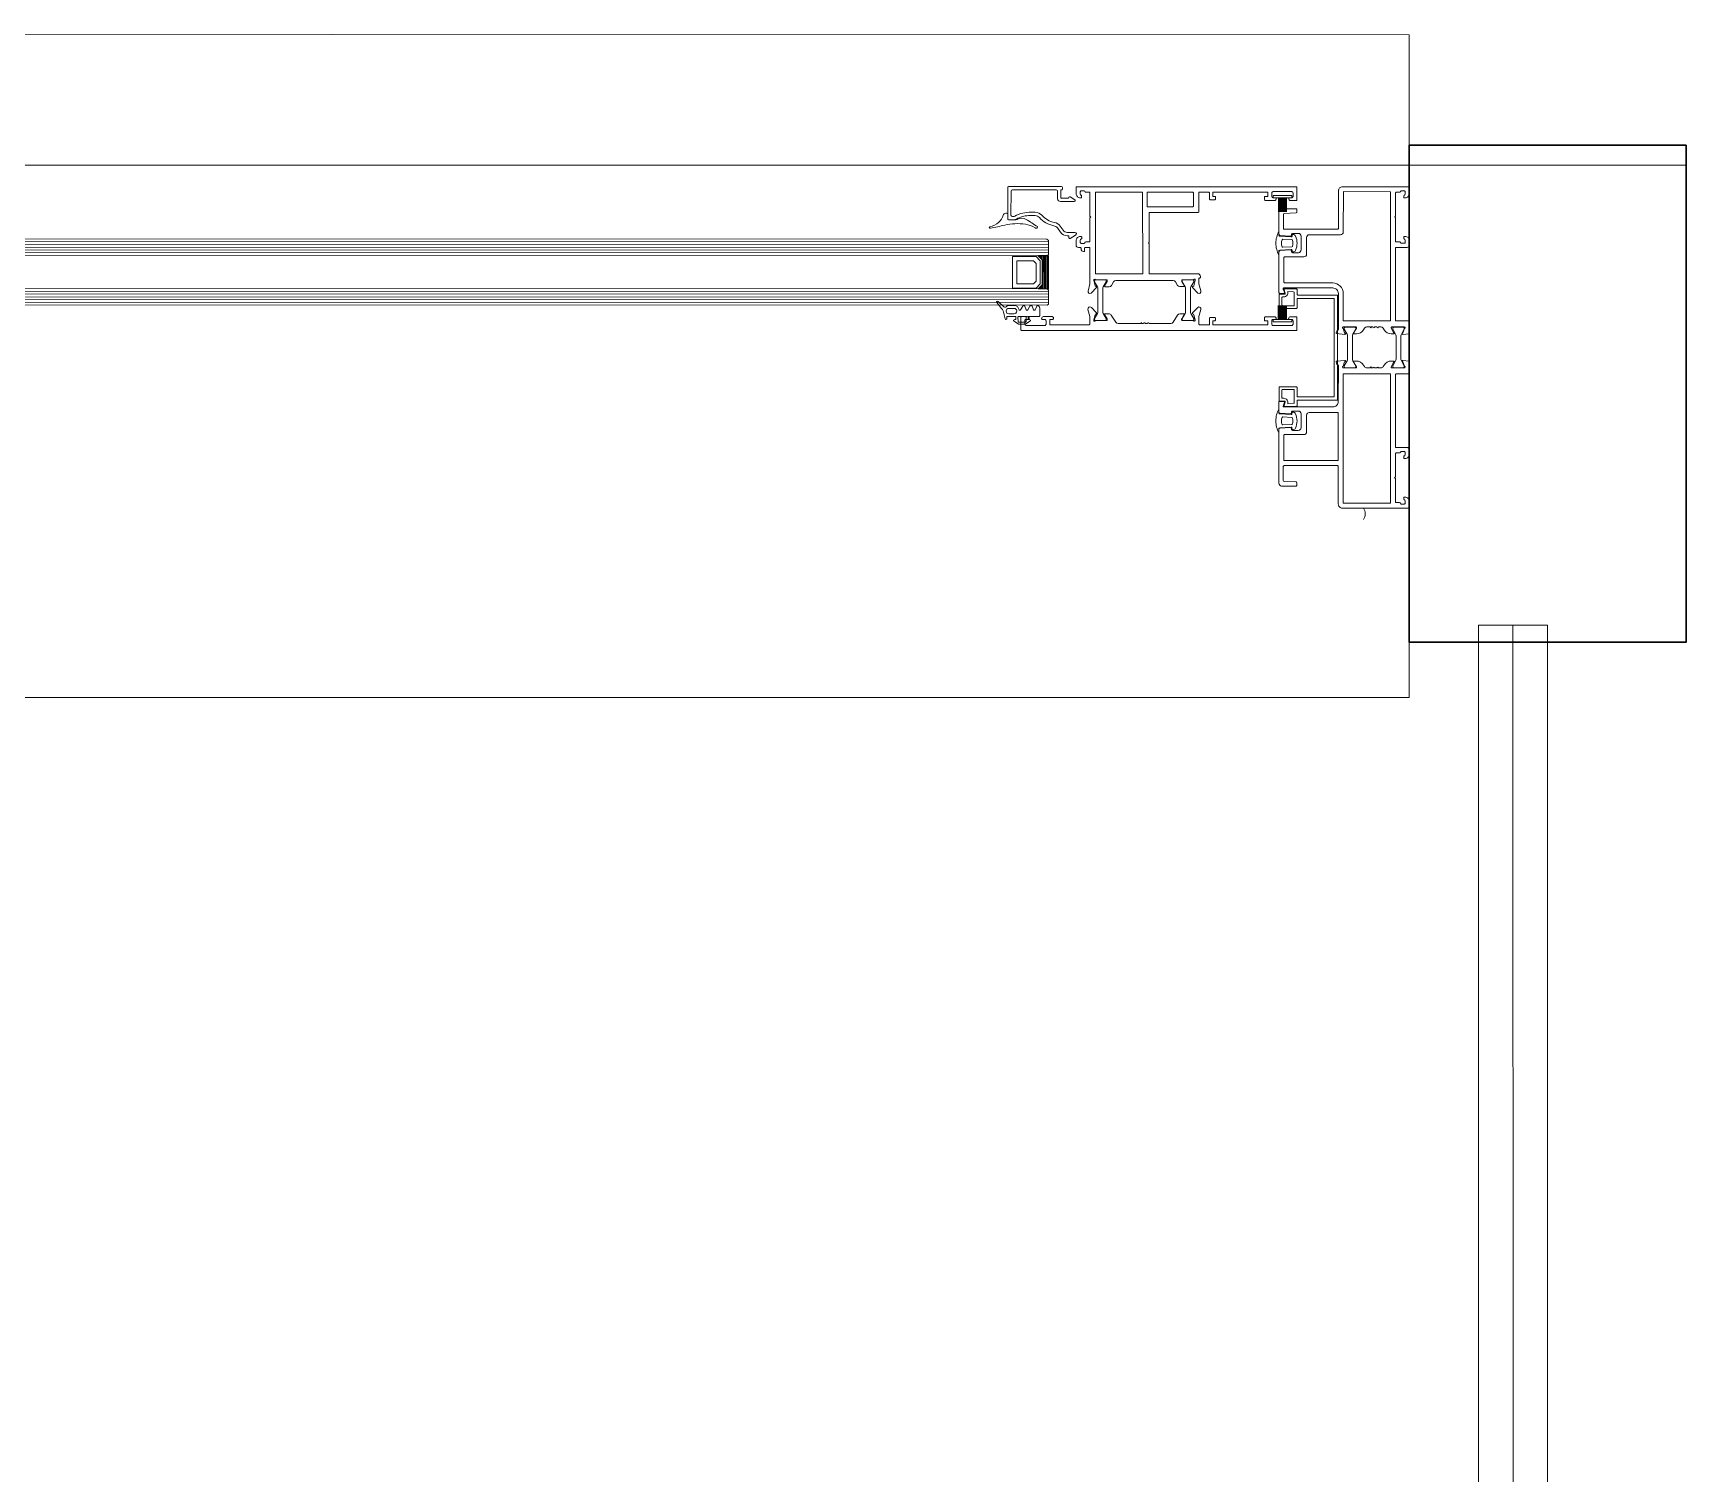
# Model space of a CAD drawing. Header units: centimetres. Extents: x 118932 to 154602, y -32682 to -23521.
# Drawn here: x 139046.9 to 139106.8, y -29503.3 to -29451.1 of the extents above; entities that cross this region are included whole.
import ezdxf

# ---------------------------------------------------------------- set-up
doc = ezdxf.new("R2010")
doc.units = ezdxf.units.CM
doc.header["$LTSCALE"] = 50
doc.header["$MEASUREMENT"] = 0
for name, color, linetype, lineweight, true_color in [('GEN_02_TF_Pencere', 7, 'Continuous', 9, 0x6093ac), ('GEN_05_ML_Alçıpan_giydirme', 7, 'Continuous', 18, 0x7ebab5), ('GEN_05_ML_Mermer', 7, 'Continuous', 9, 0x9d8692), ('ÖRÜLECEK DUVARLAR', 7, 'Continuous', 30, 0xfaca30)]:
    doc.layers.add(name, color=color, linetype=linetype, lineweight=lineweight, true_color=true_color)

# ---------------------------------------------------------------- blocks, each defined once
blk = doc.blocks.new('LEVEL 0_B BLOK_GÖRÜNÜŞ')
at = {"layer": 'GEN_02_TF_Pencere', "elevation": 0}
blk.add_lwpolyline([(-228.048, 1348.991), (0, 1348.991)], dxfattribs=at)
blk = doc.blocks.new('P9_')
at = {"layer": 'GEN_02_TF_Pencere', "linetype": 'Continuous'}
for p, q in [((162821.581, -20406.001, 0), (162821.581, -20406.511, 0)), ((162821.601, -20406.001, 0), (162821.601, -20406.511, 0)), ((162821.621, -20406.001, 0), (162821.621, -20406.511, 0)), ((162821.641, -20406.001, 0), (162821.641, -20406.511, 0)), ((162821.661, -20406.001, 0), (162821.661, -20406.511, 0)), ((162821.681, -20406.001, 0), (162821.681, -20406.511, 0)), ((162821.701, -20406.001, 0), (162821.701, -20406.511, 0)), ((162821.721, -20406.001, 0), (162821.721, -20406.511, 0)), ((162821.741, -20406.001, 0), (162821.741, -20406.511, 0)), ((162821.761, -20406.001, 0), (162821.761, -20406.511, 0)), ((162821.781, -20406.001, 0), (162821.781, -20406.511, 0)), ((162821.801, -20406.001, 0), (162821.801, -20406.511, 0)), ((162821.821, -20406.001, 0), (162821.821, -20406.511, 0)), ((162821.841, -20406.001, 0), (162821.841, -20406.511, 0)), ((162821.861, -20406.001, 0), (162821.861, -20406.511, 0)), ((162821.881, -20406.001, 0), (162821.881, -20406.511, 0)), ((162821.58, -20410.408, 0), (162821.58, -20409.898, 0)), ((162821.6, -20410.408, 0), (162821.6, -20409.898, 0)), ((162821.62, -20410.408, 0), (162821.62, -20409.898, 0)), ((162821.64, -20410.408, 0), (162821.64, -20409.898, 0)), ((162821.66, -20410.408, 0), (162821.66, -20409.898, 0)), ((162821.68, -20410.408, 0), (162821.68, -20409.898, 0)), ((162821.7, -20410.408, 0), (162821.7, -20409.898, 0)), ((162821.72, -20410.408, 0), (162821.72, -20409.898, 0)), ((162821.74, -20410.408, 0), (162821.74, -20409.898, 0)), ((162821.76, -20410.408, 0), (162821.76, -20409.898, 0)), ((162821.78, -20410.408, 0), (162821.78, -20409.898, 0)), ((162821.8, -20410.408, 0), (162821.8, -20409.898, 0)), ((162821.82, -20410.408, 0), (162821.82, -20409.898, 0)), ((162821.84, -20410.408, 0), (162821.84, -20409.898, 0)), ((162821.86, -20410.408, 0), (162821.86, -20409.898, 0)), ((162821.88, -20410.408, 0), (162821.88, -20409.898, 0))]:
    blk.add_line(p, q, dxfattribs=at)
at = {"layer": 'GEN_02_TF_Pencere'}
for p, q in [((162811.707, -20406.56, 0), (162811.745, -20406.56, 0)), ((162811.745, -20406.56, 0), (162811.745, -20406.56, 0)), ((162811.775, -20406.585, 0), (162811.775, -20406.769, 0)), ((162811.805, -20406.795, 0), (162812.066, -20406.795, 0)), ((162812.116, -20406.784, 0), (162812.135, -20406.775, 0)), ((162812.803, -20407.101, 0), (162812.791, -20407.099, 0)), ((162813.199, -20407.495, 0), (162735.325, -20407.47, 0)), ((162813.255, -20407.595, 0), (162735.325, -20407.57, 0)), ((162813.255, -20407.695, 0), (162735.325, -20407.67, 0)), ((162813.199, -20407.495, 0), (162813.255, -20407.551, 0)), ((162813.255, -20407.551, 0), (162813.255, -20408.051, 0)), ((162813.255, -20407.795, 0), (162735.325, -20407.77, 0)), ((162813.255, -20407.895, 0), (162735.325, -20407.87, 0)), ((162813.255, -20407.995, 0), (162735.325, -20407.97, 0)), ((162813.211, -20408.095, 0), (162735.325, -20408.07, 0)), ((162811.955, -20409.271, 0), (162811.955, -20408.131, 0)), ((162811.955, -20408.131, 0), (162812.805, -20408.131, 0)), ((162812.105, -20409.121, 0), (162812.105, -20408.281, 0)), ((162812.105, -20408.281, 0), (162812.705, -20408.281, 0)), ((162812.705, -20408.281, 0), (162812.805, -20408.381, 0)), ((162812.805, -20408.131, 0), (162812.955, -20408.281, 0)), ((162813.255, -20408.101, 0), (162812.88, -20408.101, 0)), ((162812.88, -20408.101, 0), (162813.03, -20408.251, 0)), ((162812.895, -20408.101, 0), (162812.895, -20408.116, 0)), ((162812.935, -20408.101, 0), (162812.935, -20408.156, 0)), ((162812.955, -20408.281, 0), (162812.955, -20409.121, 0)), ((162812.975, -20408.101, 0), (162812.975, -20408.196, 0)), ((162813.015, -20408.101, 0), (162813.015, -20408.236, 0)), ((162813.03, -20408.251, 0), (162813.03, -20409.151, 0)), ((162813.055, -20408.101, 0), (162813.054, -20409.301, 0)), ((162813.095, -20408.101, 0), (162813.094, -20409.301, 0)), ((162813.135, -20408.101, 0), (162813.134, -20409.301, 0)), ((162813.175, -20408.101, 0), (162813.174, -20409.301, 0)), ((162813.255, -20408.051, 0), (162813.205, -20408.101, 0)), ((162813.215, -20408.101, 0), (162813.214, -20409.301, 0)), ((162813.254, -20409.301, 0), (162813.255, -20408.101, 0)), ((162813.255, -20408.101, 0), (162813.254, -20409.301, 0)), ((162813.255, -20408.101, 0), (162813.255, -20408.101, 0)), ((162812.805, -20408.381, 0), (162812.805, -20409.021, 0)), ((162813.254, -20409.295, 0), (162735.324, -20409.27, 0)), ((162813.254, -20409.395, 0), (162735.324, -20409.37, 0)), ((162813.254, -20409.495, 0), (162735.324, -20409.47, 0)), ((162812.805, -20409.271, 0), (162811.955, -20409.271, 0)), ((162812.705, -20409.121, 0), (162812.105, -20409.121, 0)), ((162812.805, -20409.021, 0), (162812.705, -20409.121, 0)), ((162812.955, -20409.121, 0), (162812.805, -20409.271, 0)), ((162813.03, -20409.151, 0), (162812.879, -20409.301, 0)), ((162812.879, -20409.301, 0), (162813.254, -20409.301, 0)), ((162812.894, -20409.286, 0), (162812.894, -20409.301, 0)), ((162812.935, -20409.246, 0), (162812.934, -20409.301, 0)), ((162812.975, -20409.206, 0), (162812.974, -20409.301, 0)), ((162813.015, -20409.166, 0), (162813.014, -20409.301, 0)), ((162813.204, -20409.301, 0), (162813.254, -20409.351, 0)), ((162813.254, -20409.351, 0), (162813.254, -20409.851, 0)), ((162813.254, -20409.595, 0), (162735.324, -20409.57, 0)), ((162813.254, -20409.695, 0), (162735.324, -20409.67, 0)), ((162813.254, -20409.795, 0), (162735.324, -20409.77, 0)), ((162813.211, -20409.895, 0), (162735.324, -20409.87, 0)), ((162811.377, -20409.793, 0), (162811.555, -20410.008, 0)), ((162811.641, -20409.952, 0), (162811.429, -20409.754, 0)), ((162811.719, -20410.112, 0), (162811.719, -20410.093, 0)), ((162812.053, -20409.907, 0), (162811.799, -20409.907, 0)), ((162811.819, -20410.005, 0), (162812.005, -20410.004, 0)), ((162812.105, -20410.093, 0), (162812.105, -20410.112, 0)), ((162812.105, -20410.093, 0), (162812.105, -20410.093, 0)), ((162812.186, -20410.058, 0), (162812.147, -20409.964, 0)), ((162812.147, -20409.964, 0), (162812.147, -20409.964, 0)), ((162812.319, -20409.921, 0), (162812.241, -20410.061, 0)), ((162812.45, -20410.057, 0), (162812.395, -20409.924, 0)), ((162812.583, -20409.921, 0), (162812.505, -20410.061, 0)), ((162812.714, -20410.057, 0), (162812.659, -20409.924, 0)), ((162812.826, -20409.924, 0), (162812.771, -20410.057, 0)), ((162812.934, -20409.978, 0), (162812.901, -20409.921, 0)), ((162812.944, -20410.268, 0), (162812.944, -20410.017, 0)), ((162813.254, -20409.851, 0), (162813.211, -20409.895, 0)), ((162811.739, -20410.382, 0), (162811.739, -20410.322, 0)), ((162811.769, -20410.295, 0), (162812.069, -20410.295, 0)), ((162812.005, -20410.2, 0), (162811.819, -20410.2, 0)), ((162812.006, -20410.474, 0), (162812.17, -20410.577, 0)), ((162812.069, -20410.41, 0), (162812.029, -20410.41, 0)), ((162812.069, -20410.295, 0), (162812.069, -20410.41, 0)), ((162812.15, -20410.48, 0), (162812.149, -20410.322, 0)), ((162812.158, -20410.303, 0), (162812.158, -20410.303, 0)), ((162812.17, -20410.577, 0), (162812.42, -20410.577, 0)), ((162812.179, -20410.295, 0), (162812.409, -20410.295, 0)), ((162812.41, -20410.507, 0), (162812.18, -20410.507, 0)), ((162812.42, -20410.577, 0), (162812.583, -20410.473, 0)), ((162812.439, -20410.321, 0), (162812.44, -20410.48, 0)), ((162812.519, -20410.41, 0), (162812.519, -20410.295, 0)), ((162812.519, -20410.295, 0), (162812.914, -20410.295, 0)), ((162812.559, -20410.41, 0), (162812.519, -20410.41, 0))]:
    blk.add_line(p, q, dxfattribs=at)
at = {"layer": 'GEN_02_TF_Pencere', "extrusion": (0, 0, -1), "elevation": 0}
for points in [[(-162811.806, -20405.595), (-162813.726, -20405.595, 0.41421), (-162813.756, -20405.625), (-162813.756, -20405.685, 0.41421), (-162813.726, -20405.715), (-162813.706, -20405.715), (-162813.706, -20406.015), (-162813.976, -20406.015), (-162813.996, -20405.98, 0.414213), (-162814.037, -20405.969), (-162814.207, -20406.068, 0.767327), (-162814.189, -20406.135), (-162813.686, -20406.135, 0.414213), (-162813.586, -20406.035), (-162813.586, -20405.765, -0.414213), (-162813.536, -20405.715), (-162811.946, -20405.715, -0.414213), (-162811.896, -20405.765), (-162811.895, -20406.625, -0.414213), (-162811.945, -20406.675), (-162811.997, -20406.675, -0.127549), (-162812.031, -20406.666, 0.13898), (-162812.626, -20406.526), (-162812.774, -20406.526, 0.215322), (-162813.014, -20406.635, -0.168624), (-162813.471, -20406.893, 0.197358), (-162813.676, -20407.024), (-162813.784, -20407.178, -0.244575), (-162813.931, -20407.255), (-162814.211, -20407.255, 0.767327), (-162814.238, -20407.357), (-162814.04, -20407.471, 0.577351), (-162813.995, -20407.445), (-162813.995, -20407.375), (-162813.931, -20407.375, 0.244575), (-162813.686, -20407.247), (-162813.578, -20407.093, -0.197358), (-162813.45, -20407.011, 0.168624), (-162812.924, -20406.714, -0.215322), (-162812.774, -20406.646), (-162812.528, -20406.646, -0.114883), (-162812.091, -20406.77, 0.126996), (-162811.994, -20406.795), (-162811.805, -20406.795, 0.414213), (-162811.775, -20406.765), (-162811.776, -20405.625, 0.414213), (-162811.806, -20405.595)], [(-162814.285, -20405.6), (-162822.225, -20405.598, 0.198912), (-162822.247, -20405.607, 0.198912), (-162822.255, -20405.628), (-162822.256, -20406.068, 0.414214), (-162822.226, -20406.098), (-162822.026, -20406.098, 0.414214), (-162821.956, -20406.028, 0.414214), (-162821.986, -20405.998), (-162822.066, -20405.998, -0.414214), (-162822.115, -20405.948), (-162822.115, -20405.828, -0.414214), (-162822.065, -20405.778), (-162821.395, -20405.778, -0.414214), (-162821.345, -20405.828), (-162821.345, -20405.948, -0.414214), (-162821.396, -20405.998), (-162821.476, -20405.998, 0.414214), (-162821.506, -20406.028, 0.414214), (-162821.436, -20406.098), (-162821.126, -20406.098, 0.414214), (-162821.076, -20406.048), (-162821.075, -20405.978, 0.414214), (-162821.105, -20405.948), (-162821.205, -20405.948), (-162821.205, -20405.798), (-162819.205, -20405.799), (-162819.205, -20405.949), (-162819.275, -20405.949, 0.414214), (-162819.305, -20405.979), (-162819.306, -20406.039, 0.414214), (-162819.276, -20406.069), (-162819.116, -20406.069, 0.414214), (-162819.086, -20406.039), (-162819.085, -20405.829, -0.414214), (-162819.055, -20405.799), (-162818.705, -20405.799), (-162818.706, -20406.499, 0.414213), (-162818.676, -20406.529), (-162816.906, -20406.53), (-162816.906, -20407.61), (-162816.876, -20407.64), (-162816.906, -20407.67), (-162816.906, -20408.75), (-162818.656, -20408.749, 0.414277), (-162818.756, -20408.849), (-162818.756, -20408.884, 0.339312), (-162818.741, -20408.903), (-162818.721, -20408.909, -0.339802), (-162818.706, -20408.928), (-162818.706, -20409.115), (-162818.776, -20409.375, 0.700085), (-162818.668, -20409.451), (-162818.65, -20409.438), (-162818.479, -20409.265, 0.617948), (-162818.495, -20409.205, -0.283637), (-162818.518, -20409.183), (-162818.569, -20408.999), (-162818.569, -20408.981, -0.673161), (-162818.517, -20408.96, 0.202488), (-162818.496, -20408.969), (-162818.109, -20408.969, -0.414214), (-162818.079, -20408.999), (-162818.079, -20409.021, -0.137872), (-162818.083, -20409.037), (-162818.176, -20409.189, 0.585524), (-162818.159, -20409.219), (-162818.017, -20409.219, 0.261413), (-162817.931, -20409.172), (-162817.855, -20409.047, -0.261413), (-162817.77, -20408.999), (-162816.863, -20409), (-162815.693, -20409, -0.261413), (-162815.607, -20409.048), (-162815.531, -20409.172, 0.261413), (-162815.446, -20409.22), (-162815.304, -20409.22, 0.585524), (-162815.286, -20409.19), (-162815.379, -20409.037, -0.137872), (-162815.384, -20409.022), (-162815.384, -20409, -0.414214), (-162815.354, -20408.97), (-162814.967, -20408.97, 0.202488), (-162814.945, -20408.961, -0.673161), (-162814.894, -20408.982), (-162814.894, -20409), (-162814.945, -20409.184, -0.283637), (-162814.968, -20409.206, 0.617948), (-162814.983, -20409.266), (-162814.812, -20409.439), (-162814.794, -20409.452, 0.700085), (-162814.687, -20409.376), (-162814.756, -20409.116), (-162814.756, -20407.83, -0.414214), (-162814.726, -20407.8), (-162814.586, -20407.8, -0.414214), (-162814.556, -20407.83), (-162814.556, -20407.92, 0.463003), (-162814.522, -20407.95, 0.372825), (-162814.436, -20407.851), (-162814.436, -20407.83, -0.414214), (-162814.406, -20407.8), (-162814.336, -20407.8, 0.414214), (-162814.256, -20407.72), (-162814.256, -20407.55, 0.414214), (-162814.406, -20407.4), (-162814.426, -20407.4, 0.414214), (-162814.456, -20407.43), (-162814.456, -20407.471, 0.380812), (-162814.431, -20407.5, -0.365977), (-162814.406, -20407.53), (-162814.406, -20407.62, -0.414214), (-162814.436, -20407.65), (-162814.546, -20407.65, -0.365977), (-162814.576, -20407.625, 0.369187), (-162814.605, -20407.6), (-162814.726, -20407.6, -0.414214), (-162814.756, -20407.57), (-162814.756, -20406.73), (-162814.786, -20406.7), (-162814.756, -20406.67), (-162814.755, -20405.83, -0.414214), (-162814.725, -20405.8), (-162814.605, -20405.8, 0.365995), (-162814.575, -20405.775, -0.365977), (-162814.545, -20405.75), (-162814.435, -20405.75, -0.414214), (-162814.405, -20405.78), (-162814.405, -20405.87, -0.374045), (-162814.43, -20405.9, 0.366034), (-162814.455, -20405.929), (-162814.455, -20405.97, 0.414214), (-162814.426, -20406), (-162814.406, -20406, 0.414214), (-162814.255, -20405.85), (-162814.255, -20405.63, 0.414214), (-162814.285, -20405.6)], [(-162816.834, -20406.321, -0.198912), (-162816.856, -20406.33), (-162818.476, -20406.329, -0.414214), (-162818.506, -20406.299), (-162818.505, -20405.829, -0.414214), (-162818.475, -20405.799), (-162816.855, -20405.799, -0.414214), (-162816.825, -20405.829), (-162816.826, -20406.3, -0.198912), (-162816.834, -20406.321)], [(-162826.296, -20405.599), (-162823.906, -20405.598, -0.414214), (-162823.756, -20405.748), (-162823.755, -20407.109, 0.414214), (-162823.725, -20407.139), (-162821.794, -20407.138, 0.414214), (-162821.764, -20407.108), (-162821.764, -20406.598, 0.400696), (-162821.793, -20406.568), (-162822.227, -20406.548, -0.400696), (-162822.255, -20406.518), (-162822.255, -20406.428, -0.414214), (-162822.225, -20406.398), (-162821.704, -20406.398, -0.414214), (-162821.604, -20406.498), (-162821.604, -20407.319, -0.399104), (-162821.652, -20407.369), (-162822.025, -20407.388, -0.429487), (-162822.057, -20407.358), (-162822.057, -20407.338, 0.414214), (-162822.107, -20407.288), (-162822.305, -20407.288, 0.414214), (-162822.405, -20407.388), (-162822.405, -20407.888, 0.414214), (-162822.305, -20407.988), (-162822.107, -20407.988, 0.414214), (-162822.057, -20407.938), (-162822.057, -20407.918, -0.429495), (-162822.025, -20407.888), (-162821.651, -20407.908, -0.399096), (-162821.604, -20407.958), (-162821.603, -20409.433, -0.414214), (-162821.633, -20409.463), (-162821.772, -20409.464, -0.518649), (-162821.8, -20409.423), (-162821.757, -20409.304, 0.518649), (-162821.785, -20409.264), (-162823.555, -20409.264, 0.414214), (-162823.754, -20409.464), (-162823.754, -20410.768, 0.41134), (-162823.724, -20410.798, -0.312805), (-162823.706, -20410.811), (-162823.675, -20410.894, -0.493156), (-162823.692, -20410.921), (-162823.992, -20410.948, -0.957545), (-162823.997, -20410.908, 0.268123), (-162823.982, -20410.895), (-162823.924, -20410.736, 0.843087), (-162823.934, -20410.678), (-162824.385, -20410.678, 0.577366), (-162824.411, -20410.723), (-162824.321, -20410.88, 0.182928), (-162824.31, -20410.889, -0.849637), (-162824.316, -20410.928), (-162824.408, -20410.928, -0.267944), (-162824.668, -20410.778), (-162824.697, -20410.728, 0.267964), (-162824.784, -20410.678), (-162824.907, -20410.678), (-162824.929, -20410.716), (-162824.951, -20410.678), (-162825.009, -20410.678, -1), (-162825.069, -20410.678), (-162825.149, -20410.678, -1), (-162825.209, -20410.678), (-162825.294, -20410.678, 0.267966), (-162825.381, -20410.728), (-162825.41, -20410.778, -0.267944), (-162825.67, -20410.928), (-162825.762, -20410.928, -0.849744), (-162825.768, -20410.889, 0.182697), (-162825.757, -20410.88), (-162825.667, -20410.723, 0.577366), (-162825.693, -20410.678), (-162826.144, -20410.678, 0.843081), (-162826.154, -20410.737), (-162826.096, -20410.896, 0.267761), (-162826.081, -20410.909, -0.957329), (-162826.086, -20410.948), (-162826.324, -20410.927), (-162826.324, -20410.768), (-162826.324, -20410.49, -0.414214), (-162826.294, -20410.46), (-162825.854, -20410.46, 0.414214), (-162825.824, -20410.43), (-162825.825, -20407.799), (-162826.245, -20407.799, -0.414214), (-162826.325, -20407.719), (-162826.325, -20407.549, -0.414214), (-162826.175, -20407.399), (-162826.145, -20407.399, -0.414214), (-162826.125, -20407.419), (-162826.125, -20407.47, -0.36604), (-162826.15, -20407.5, 0.365984), (-162826.175, -20407.529), (-162826.175, -20407.619, 0.414214), (-162826.145, -20407.649), (-162826.035, -20407.649, 0.367429), (-162826.005, -20407.624, -0.364526), (-162825.976, -20407.599), (-162825.855, -20407.599, 0.414214), (-162825.825, -20407.569), (-162825.825, -20406.729), (-162825.795, -20406.699), (-162825.825, -20406.669), (-162825.826, -20405.829, 0.414214), (-162825.856, -20405.799), (-162825.976, -20405.799, -0.364526), (-162826.006, -20405.774, 0.367429), (-162826.036, -20405.749), (-162826.146, -20405.749, 0.414214), (-162826.176, -20405.779), (-162826.176, -20405.869, 0.365984), (-162826.151, -20405.899, -0.36604), (-162826.126, -20405.928), (-162826.126, -20405.979, -0.414214), (-162826.146, -20405.999), (-162826.176, -20405.999, -0.414214), (-162826.326, -20405.849), (-162826.326, -20405.629, -0.414214), (-162826.296, -20405.599)], [(-162823.936, -20405.778), (-162825.646, -20405.779), (-162825.644, -20410.46), (-162823.934, -20410.46), (-162823.934, -20409.464, -0.414214), (-162823.555, -20409.084), (-162821.814, -20409.084, 0.414214), (-162821.784, -20409.054), (-162821.784, -20408.168, 0.414214), (-162821.814, -20408.138), (-162822.505, -20408.138, -0.414214), (-162822.605, -20408.038), (-162822.605, -20407.438, 0.414214), (-162822.705, -20407.338), (-162823.835, -20407.339, -0.414214), (-162823.935, -20407.239), (-162823.936, -20405.778)], [(-162821.604, -20408.076, 0.064394), (-162821.52, -20407.868, 0.064394), (-162821.492, -20407.645, 0.129325), (-162821.604, -20407.214), (-162821.604, -20407.364, -0.399528), (-162821.633, -20407.394), (-162822.046, -20407.415, -0.414214), (-162822.076, -20407.385), (-162822.076, -20407.357, 0.414214), (-162822.106, -20407.327), (-162822.113, -20407.327, 0.295923), (-162822.204, -20407.386, 0.104809), (-162822.26, -20407.645, 0.104809), (-162822.204, -20407.904, 0.295923), (-162822.113, -20407.963), (-162822.106, -20407.963, 0.414214), (-162822.076, -20407.933), (-162822.076, -20407.905, -0.414214), (-162822.046, -20407.875), (-162821.632, -20407.896, -0.399528), (-162821.604, -20407.926), (-162821.604, -20408.076)], [(-162821.745, -20407.79), (-162822.07, -20407.774, -0.337036), (-162822.098, -20407.75, -0.054259), (-162822.11, -20407.645, -0.054259), (-162822.098, -20407.54, -0.337036), (-162822.071, -20407.516), (-162821.745, -20407.5, -0.32284), (-162821.716, -20407.519, -0.093955), (-162821.692, -20407.645, -0.093955), (-162821.716, -20407.771, -0.32284), (-162821.745, -20407.79)], [(-162815.223, -20409.286), (-162815.222, -20410.134, -0.131653), (-162815.238, -20410.194), (-162815.342, -20410.374), (-162815.342, -20410.41, 0.414213), (-162815.302, -20410.45), (-162814.962, -20410.45, 0.414214), (-162814.922, -20410.41), (-162814.922, -20410.374), (-162815.026, -20410.194, -0.131652), (-162815.042, -20410.134), (-162815.043, -20409.286, -0.131652), (-162815.027, -20409.226), (-162814.923, -20409.046), (-162814.923, -20409.01, 0.414214), (-162814.963, -20408.97), (-162815.303, -20408.97, 0.414213), (-162815.343, -20409.01), (-162815.343, -20409.046), (-162815.239, -20409.226, -0.131652), (-162815.223, -20409.286)], [(-162818.219, -20409.285), (-162818.218, -20410.133, 0.131653), (-162818.202, -20410.193), (-162818.098, -20410.373), (-162818.098, -20410.409, -0.414213), (-162818.138, -20410.449), (-162818.478, -20410.449, -0.414214), (-162818.518, -20410.409), (-162818.518, -20410.373), (-162818.414, -20410.193, 0.131652), (-162818.398, -20410.133), (-162818.399, -20409.285, 0.131652), (-162818.415, -20409.225), (-162818.519, -20409.045), (-162818.519, -20409.009, -0.414214), (-162818.479, -20408.969), (-162818.139, -20408.969, -0.414213), (-162818.099, -20409.009), (-162818.099, -20409.045), (-162818.203, -20409.225, 0.131652), (-162818.219, -20409.285)], [(-162822.257, -20413.533, 0.198912), (-162822.248, -20413.555, 0.198912), (-162822.227, -20413.563), (-162821.816, -20413.563, 0.518649), (-162821.788, -20413.523), (-162821.831, -20413.403, -0.518649), (-162821.803, -20413.363), (-162821.636, -20413.363, 0.414214), (-162821.606, -20413.333), (-162821.606, -20412.873, 0.414214), (-162821.636, -20412.843), (-162822.227, -20412.843, 0.414214), (-162822.257, -20412.873), (-162822.257, -20413.213), (-162823.606, -20413.213), (-162823.606, -20411.428), (-162823.607, -20409.643), (-162822.258, -20409.643), (-162822.258, -20409.983, 0.414214), (-162822.228, -20410.013), (-162821.637, -20410.013, 0.414214), (-162821.607, -20409.983), (-162821.607, -20409.522, 0.414214), (-162821.637, -20409.492), (-162821.804, -20409.492, -0.518649), (-162821.832, -20409.452), (-162821.789, -20409.333, 0.518649), (-162821.818, -20409.292), (-162822.228, -20409.293, 0.414214), (-162822.258, -20409.323), (-162822.258, -20409.493, -0.414214), (-162822.288, -20409.523), (-162823.697, -20409.523, 0.414214), (-162823.727, -20409.553), (-162823.726, -20411.428), (-162823.726, -20413.303, 0.414214), (-162823.696, -20413.333), (-162822.287, -20413.333, -0.414214), (-162822.257, -20413.363), (-162822.257, -20413.533)], [(-162822.158, -20409.883), (-162822.158, -20409.442, -0.395113), (-162822.13, -20409.412), (-162821.921, -20409.398, 0.505029), (-162821.777, -20409.592), (-162821.737, -20409.592, -0.414214), (-162821.707, -20409.622), (-162821.707, -20409.883, -0.414214), (-162821.737, -20409.913), (-162822.128, -20409.913, -0.414214), (-162822.158, -20409.883)], [(-162822.224, -20410.806), (-162812.284, -20410.803, 0.414214), (-162812.254, -20410.773), (-162812.254, -20410.333, 0.414214), (-162812.284, -20410.303), (-162812.484, -20410.303, 0.414214), (-162812.554, -20410.373, 0.414214), (-162812.524, -20410.403), (-162812.444, -20410.403, -0.414214), (-162812.394, -20410.453), (-162812.394, -20410.573, -0.414214), (-162812.444, -20410.623), (-162813.114, -20410.624, -0.414214), (-162813.164, -20410.574), (-162813.164, -20410.454, -0.414214), (-162813.114, -20410.404), (-162813.034, -20410.403, 0.414214), (-162813.004, -20410.373, 0.414214), (-162813.074, -20410.304), (-162813.384, -20410.304, 0.414214), (-162813.434, -20410.354), (-162813.434, -20410.374, 0.414214), (-162813.404, -20410.404), (-162813.334, -20410.404, -0.414214), (-162813.304, -20410.434), (-162813.304, -20410.604), (-162814.724, -20410.604, -0.414214), (-162814.754, -20410.574), (-162814.754, -20410.303), (-162814.684, -20410.042, 0.700075), (-162814.792, -20409.967), (-162814.81, -20409.979), (-162814.981, -20410.152, 0.617785), (-162814.965, -20410.212, -0.283333), (-162814.943, -20410.234), (-162814.892, -20410.418), (-162814.892, -20410.436, -0.673162), (-162814.943, -20410.457, 0.202354), (-162814.965, -20410.448), (-162815.352, -20410.448, -0.415901), (-162815.382, -20410.418), (-162815.382, -20410.397, -0.137872), (-162815.377, -20410.381), (-162815.284, -20410.229, 0.585714), (-162815.301, -20410.198), (-162815.444, -20410.199, 0.30109), (-162815.529, -20410.246), (-162815.688, -20410.506, -0.261413), (-162815.773, -20410.554), (-162816.597, -20410.555), (-162816.619, -20410.517), (-162816.641, -20410.555), (-162816.699, -20410.555, 1), (-162816.759, -20410.555), (-162816.839, -20410.555, 1), (-162816.899, -20410.555), (-162817.685, -20410.555, -0.261413), (-162817.77, -20410.507), (-162817.929, -20410.247, 0.261381), (-162818.014, -20410.199), (-162818.157, -20410.199, 0.585524), (-162818.174, -20410.23), (-162818.081, -20410.382, -0.137707), (-162818.077, -20410.398), (-162818.077, -20410.419, -0.414214), (-162818.107, -20410.449), (-162818.493, -20410.449, 0.202488), (-162818.515, -20410.459, -0.673126), (-162818.567, -20410.438), (-162818.567, -20410.419), (-162818.516, -20410.235, -0.283536), (-162818.493, -20410.213, 0.617796), (-162818.477, -20410.153), (-162818.648, -20409.981), (-162818.666, -20409.968, 0.700399), (-162818.774, -20410.043), (-162818.704, -20410.304), (-162818.704, -20410.575, -0.414214), (-162818.734, -20410.605), (-162819.054, -20410.605, -0.414214), (-162819.084, -20410.575), (-162819.084, -20410.365, 0.414214), (-162819.114, -20410.335), (-162819.274, -20410.335, 0.414214), (-162819.304, -20410.365), (-162819.304, -20410.425, 0.414214), (-162819.274, -20410.455), (-162819.204, -20410.455), (-162819.204, -20410.605), (-162821.204, -20410.606), (-162821.204, -20410.456), (-162821.104, -20410.456, 0.414214), (-162821.074, -20410.426), (-162821.074, -20410.356, 0.414214), (-162821.124, -20410.306), (-162821.434, -20410.306, 0.414214), (-162821.504, -20410.376, 0.414214), (-162821.474, -20410.406), (-162821.394, -20410.406, -0.414214), (-162821.344, -20410.456), (-162821.344, -20410.576, -0.414214), (-162821.394, -20410.626), (-162822.064, -20410.626, -0.414214), (-162822.114, -20410.576), (-162822.114, -20410.456, -0.414214), (-162822.064, -20410.406), (-162821.984, -20410.406, 0.414214), (-162821.954, -20410.376, 0.414214), (-162822.024, -20410.306), (-162822.224, -20410.306, 0.414214), (-162822.254, -20410.336), (-162822.254, -20410.776, 0.414214), (-162822.224, -20410.806)], [(-162824.265, -20410.998), (-162824.265, -20411.846, -0.131652), (-162824.281, -20411.906), (-162824.385, -20412.086), (-162824.385, -20412.122, 0.414214), (-162824.345, -20412.162), (-162824.005, -20412.162, 0.414214), (-162823.965, -20412.122), (-162823.965, -20412.086), (-162824.069, -20411.906, -0.131652), (-162824.085, -20411.846), (-162824.085, -20410.998, -0.131652), (-162824.069, -20410.938), (-162823.965, -20410.758), (-162823.965, -20410.722, 0.414214), (-162824.005, -20410.682), (-162824.345, -20410.682, 0.414214), (-162824.385, -20410.722), (-162824.385, -20410.758), (-162824.281, -20410.938, -0.131652), (-162824.265, -20410.998)], [(-162826.024, -20410.998), (-162826.024, -20411.846, -0.131652), (-162826.04, -20411.906), (-162826.144, -20412.086), (-162826.144, -20412.122, 0.414214), (-162826.104, -20412.162), (-162825.764, -20412.162, 0.414214), (-162825.724, -20412.122), (-162825.724, -20412.086), (-162825.828, -20411.906, -0.131652), (-162825.844, -20411.846), (-162825.844, -20410.998, -0.131652), (-162825.828, -20410.938), (-162825.724, -20410.758), (-162825.724, -20410.722, 0.414214), (-162825.764, -20410.682), (-162826.104, -20410.682, 0.414214), (-162826.144, -20410.722), (-162826.144, -20410.758), (-162826.04, -20410.938, -0.131652), (-162826.024, -20410.998)], [(-162825.823, -20415.041), (-162825.824, -20412.41, 0.414214), (-162825.854, -20412.38), (-162826.294, -20412.38, -0.414214), (-162826.324, -20412.35), (-162826.324, -20412.072), (-162826.324, -20411.913), (-162826.086, -20411.892, -0.957329), (-162826.08, -20411.932, 0.267761), (-162826.096, -20411.945), (-162826.154, -20412.104, 0.843081), (-162826.144, -20412.162), (-162825.692, -20412.162, 0.577366), (-162825.666, -20412.117), (-162825.757, -20411.96, 0.182697), (-162825.768, -20411.951, -0.849744), (-162825.762, -20411.912), (-162825.669, -20411.912, -0.267944), (-162825.409, -20412.062), (-162825.381, -20412.112, 0.267966), (-162825.294, -20412.162), (-162825.209, -20412.162, -1), (-162825.149, -20412.162), (-162825.069, -20412.162, -1), (-162825.009, -20412.162), (-162824.951, -20412.162), (-162824.929, -20412.124), (-162824.907, -20412.162), (-162824.783, -20412.162, 0.267964), (-162824.697, -20412.112), (-162824.668, -20412.062, -0.267944), (-162824.408, -20411.912), (-162824.316, -20411.912, -0.849637), (-162824.309, -20411.951, 0.182928), (-162824.32, -20411.96), (-162824.411, -20412.117, 0.577366), (-162824.385, -20412.162), (-162823.934, -20412.162, 0.843087), (-162823.924, -20412.103), (-162823.982, -20411.944, 0.268123), (-162823.997, -20411.931, -0.957545), (-162823.992, -20411.892), (-162823.692, -20411.918, -0.493156), (-162823.675, -20411.945), (-162823.705, -20412.028, -0.312805), (-162823.724, -20412.042, 0.41134), (-162823.754, -20412.072), (-162823.753, -20413.375, 0.414214), (-162823.553, -20413.575), (-162821.782, -20413.574, 0.414214), (-162821.752, -20413.544), (-162821.802, -20413.404, -0.414214), (-162821.772, -20413.374), (-162821.632, -20413.374, -0.414214), (-162821.602, -20413.404), (-162821.602, -20413.755, -0.399096), (-162821.649, -20413.805), (-162822.023, -20413.824, -0.429495), (-162822.055, -20413.794), (-162822.055, -20413.774, 0.414214), (-162822.105, -20413.724), (-162822.303, -20413.725, 0.414214), (-162822.403, -20413.825), (-162822.403, -20414.325, 0.414214), (-162822.303, -20414.425), (-162822.105, -20414.424, 0.414214), (-162822.055, -20414.374), (-162822.055, -20414.354, -0.429487), (-162822.023, -20414.324), (-162821.649, -20414.344, -0.399104), (-162821.602, -20414.394), (-162821.601, -20416.34, -0.414214), (-162821.701, -20416.44), (-162822.222, -20416.44, -0.414214), (-162822.252, -20416.41), (-162822.252, -20416.32, -0.400696), (-162822.224, -20416.29), (-162821.79, -20416.27, 0.400696), (-162821.761, -20416.24), (-162821.761, -20415.73, 0.414214), (-162821.791, -20415.7), (-162823.722, -20415.7, 0.414214), (-162823.752, -20415.73), (-162823.752, -20417.091, -0.414214), (-162823.902, -20417.241), (-162826.292, -20417.242, -0.414214), (-162826.322, -20417.212), (-162826.322, -20416.992, -0.414214), (-162826.172, -20416.842), (-162826.142, -20416.842, -0.414214), (-162826.122, -20416.861), (-162826.122, -20416.912, -0.36604), (-162826.147, -20416.942, 0.365984), (-162826.172, -20416.972), (-162826.172, -20417.062, 0.414214), (-162826.142, -20417.092), (-162826.032, -20417.091, 0.367429), (-162826.002, -20417.066, -0.364526), (-162825.973, -20417.041), (-162825.852, -20417.041, 0.414214), (-162825.822, -20417.011), (-162825.822, -20416.171), (-162825.792, -20416.141), (-162825.822, -20416.111), (-162825.823, -20415.271, 0.414214), (-162825.853, -20415.241), (-162825.973, -20415.241, -0.364526), (-162826.003, -20415.217, 0.367429), (-162826.033, -20415.191), (-162826.143, -20415.192, 0.414214), (-162826.173, -20415.222), (-162826.173, -20415.312, 0.365984), (-162826.148, -20415.341, -0.36604), (-162826.123, -20415.371), (-162826.123, -20415.421, -0.414214), (-162826.143, -20415.442), (-162826.173, -20415.442, -0.414214), (-162826.323, -20415.292), (-162826.323, -20415.122, -0.414214), (-162826.243, -20415.042), (-162825.823, -20415.041)], [(-162822.149, -20413.434, -0.190395), (-162822.157, -20413.414), (-162822.157, -20412.973, -0.414214), (-162822.127, -20412.943), (-162821.736, -20412.943, -0.414214), (-162821.706, -20412.973), (-162821.706, -20413.233, -0.414214), (-162821.736, -20413.263), (-162821.776, -20413.263, 0.505029), (-162821.919, -20413.458), (-162822.129, -20413.444, -0.190395), (-162822.149, -20413.434)], [(-162821.602, -20414.512, 0.064394), (-162821.518, -20414.304, 0.064394), (-162821.49, -20414.081, 0.129325), (-162821.602, -20413.65), (-162821.602, -20413.8, -0.399528), (-162821.63, -20413.83), (-162822.044, -20413.851, -0.414214), (-162822.074, -20413.821), (-162822.074, -20413.793, 0.414214), (-162822.104, -20413.763), (-162822.111, -20413.763, 0.295923), (-162822.202, -20413.822, 0.104809), (-162822.258, -20414.081, 0.104809), (-162822.202, -20414.34, 0.295923), (-162822.111, -20414.4), (-162822.104, -20414.4, 0.414214), (-162822.074, -20414.369), (-162822.074, -20414.341, -0.414214), (-162822.044, -20414.311), (-162821.63, -20414.332, -0.399528), (-162821.602, -20414.362), (-162821.602, -20414.512)], [(-162821.743, -20414.226), (-162822.068, -20414.21, -0.337036), (-162822.096, -20414.187, -0.054259), (-162822.108, -20414.081, -0.054259), (-162822.096, -20413.976, -0.337036), (-162822.069, -20413.953), (-162821.743, -20413.936, -0.32284), (-162821.714, -20413.955, -0.093955), (-162821.69, -20414.081, -0.093955), (-162821.714, -20414.207, -0.32284), (-162821.743, -20414.226)], [(-162823.753, -20413.805), (-162823.753, -20415.49, 0.414189), (-162823.723, -20415.52), (-162821.812, -20415.52, 0.414238), (-162821.782, -20415.49), (-162821.782, -20414.604, 0.414214), (-162821.812, -20414.574), (-162822.503, -20414.575, -0.414214), (-162822.603, -20414.475), (-162822.603, -20413.875, 0.414214), (-162822.703, -20413.775), (-162823.723, -20413.775, 0.414214), (-162823.753, -20413.805)]]:
    blk.add_lwpolyline(points, format="xyb", close=True, dxfattribs=at)
for points in [[(-162816.665, -20405.799), (-162814.955, -20405.8), (-162814.956, -20408.75), (-162816.666, -20408.75), (-162816.665, -20405.799)], [(-162825.644, -20412.38), (-162825.642, -20417.061), (-162823.932, -20417.061), (-162823.934, -20412.38), (-162825.644, -20412.38)]]:
    blk.add_lwpolyline(points, close=True, dxfattribs=at)
at = {"layer": 'GEN_02_TF_Pencere', "linetype": 'Continuous', "elevation": 0}
for points in [[(162822.071, -20406.001), (162821.391, -20406.001), (162821.391, -20405.911), (162822.071, -20405.911), (162822.071, -20406.001)], [(162821.39, -20410.407), (162822.07, -20410.408), (162822.07, -20410.498), (162821.39, -20410.497), (162821.39, -20410.407)]]:
    blk.add_lwpolyline(points, close=True, dxfattribs=at)
at = {"layer": 'GEN_02_TF_Pencere'}
blk.add_arc((162824.399, -20417.445, 0), 0.332, 322.1261, 37.83765, dxfattribs=at)
for centre, major_axis, start_param, end_param in [((162811.139, -20407.073, 0), (-0.03, 0), -1.226961, -0.000036), ((162811.139, -20407.073, 0), (0.03, 0), 3.142037, 4.994419), ((162810.981, -20406.527, 0), (-0.64, 0), 1.805526, 2.955356), ((162809.329, -20399.822, 0), (-8.856, 0.003), 1.777943, 1.838474), ((162811.707, -20406.644, 0), (0.1, 0), 1.570967, 2.940044), ((162812.12, -20408.236, 0), (1.549, 0), 1.378609, 1.866448), ((162811.745, -20406.585, 0), (-0.03, 0), 3.141594, 4.712388), ((162811.805, -20406.769, 0), (-0.03, 0), 0.000001, 1.570795), ((162812.066, -20406.711, 0), (0.1, 0), -1.570782, -1.053513), ((162812.279, -20406.982, 0), (0.286, 0), 0.956763, 2.099792), ((162812.254, -20407.686, 0), (-0.88, 0), 4.086507, 4.527649), ((162810.507, -20409.276, 0), (-3.543, 0.001), 3.990064, 4.134382), ((162812.801, -20407.068, 0), (-0.0382, 0), 0.629084, 1.300082), ((162812.803, -20407.059, 0), (-0.05, 0), 1.57101, 3.466737)]:
    blk.add_ellipse(centre, major_axis=major_axis, ratio=0.839387, start_param=start_param, end_param=end_param, dxfattribs=at)
at = {"layer": 'GEN_02_TF_Pencere', "extrusion": (0, 0, -1)}
for centre, major_axis, start_param, end_param in [((162811.405, -20409.775, 0), (-0.0344, 0), -0.614619, 2.340265), ((162811.151, -20410.268, 0), (-0.5, 0), 2.512106, 2.949893), ((162811.675, -20409.919, 0), (-0.0509, 0), 3.745027, 5.454025), ((162811.799, -20409.995, 0), (0.1, 0), 3.745027, 4.711234), ((162811.819, -20410.093, 0), (0.1, 0), 3.140436, 4.711234), ((162812.005, -20410.093, 0), (-0.1, 0), 1.569641, 3.140438), ((162812.053, -20409.995, 0), (0.1, 0), 4.711235, 5.320589), ((162812.053, -20409.995, 0), (-0.1, 0), 2.178997, 2.788351), ((162812.214, -20410.048, 0), (-0.03, 0), 3.628945, 5.929947), ((162812.356, -20409.937, 0), (-0.0413, 0), 0.458705, 2.776142), ((162812.479, -20410.048, 0), (0.03, 0), 0.487351, 2.788352), ((162812.62, -20409.937, 0), (-0.0413, 0), 0.458704, 2.776141), ((162812.742, -20410.048, 0), (-0.03, 0), 3.490789, 5.931679), ((162812.864, -20409.937, 0), (0.0413, 0), 3.504733, 5.82217), ((162812.844, -20410.017, 0), (-0.1, 0), 2.680578, 3.140437), ((162807.384, -20410.911, 0), (-4.337, 0.001), 2.949895, 3.003759), ((162811.709, -20410.383, 0), (-0.03, 0), 3.140437, 6.105223), ((162811.819, -20410.112, 0), (-0.1, 0), 4.711232, 6.28203), ((162811.769, -20410.322, 0), (-0.03, 0), -0.001157, 1.56964), ((162812.029, -20410.445, 0), (-0.04, 0), -0.948289, 1.56964), ((162812.005, -20410.112, 0), (-0.1, 0), 3.140436, 4.711234), ((162812.179, -20410.322, 0), (0.03, 0), 3.140439, 3.925836), ((162812.18, -20410.48, 0), (-0.03, 0), 4.711233, 6.282031), ((162812.179, -20410.322, 0), (0.03, 0), 3.925836, 4.711232), ((162812.409, -20410.321, 0), (0.03, 0), 4.711232, 6.282029), ((162812.41, -20410.48, 0), (0.03, 0), -0.001157, 1.56964), ((162812.559, -20410.445, 0), (0.04, 0), 4.711234, 7.229163), ((162812.914, -20410.268, 0), (-0.03, 0), 3.140437, 4.711235)]:
    blk.add_ellipse(centre, major_axis=major_axis, ratio=0.881548, start_param=start_param, end_param=end_param, dxfattribs=at)
at = {"layer": 'GEN_05_ML_Mermer', "elevation": 0}
blk.add_lwpolyline([(162826.321, -20424.099), (162631.32, -20424.1), (162631.327, -20400.033), (162826.321, -20400.093)], close=True, dxfattribs=at)
blk = doc.blocks.new('DOGRAMA LEVEL 0 B BLOK')
at = {"layer": 'GEN_05_ML_Alçıpan_giydirme', "color": 1}
blk.add_blockref('P9_', (-163403.353, 20294.999, 0), dxfattribs=at)
blk = doc.blocks.new('ÖRÜLECEK DUVAR LEVEL 0 B BLOK')
at = {"layer": 'ÖRÜLECEK DUVARLAR', "elevation": 0}
blk.add_lwpolyline([(-873.87, 838.588), (-883.902, 838.588), (-883.902, 820.588), (-873.87, 820.588)], close=True, dxfattribs=at)
blk = doc.blocks.new('DUVAR LEVEL 0 B LBOK')
at = {"layer": 'GEN_05_ML_Alçıpan_giydirme', "elevation": 0}
blk.add_lwpolyline([(-1272.686, 105.328), (-1272.686, 276.866), (-1279.839, 276.866), (-1279.839, 306.866), (-1272.687, 306.866), (-1272.687, 518.395), (-1372.734, 518.397), (-1372.734, 548.397), (-1272.687, 548.395), (-1272.734, 818.094), (-1270.234, 818.094), (-1270.187, 545.895), (-1372.734, 545.897), (-1372.734, 520.897), (-1270.187, 520.895), (-1270.187, 304.366), (-1279.839, 304.366), (-1279.839, 279.366), (-1270.186, 279.366), (-1270.186, 107.828), (-1012.186, 107.828), (-1012.186, 105.328)], close=True, dxfattribs=at)
at = {"layer": 'GEN_05_ML_Alçıpan_giydirme'}
blk.add_lwpolyline([(-1271.484, 818.094), (-1271.437, 547.145), (-1372.734, 547.147), (-1372.734, 519.647), (-1271.437, 519.645), (-1271.437, 305.616), (-1279.839, 305.616), (-1279.839, 278.116), (-1271.436, 278.116), (-1271.436, 106.578), (-1012.186, 106.578)], dxfattribs=at)

msp = doc.modelspace()

# ---------------------------------------------------------------- block references
for name, p in [('DOGRAMA LEVEL 0 B BLOK', (139673.806, -29346.079, 0)), ('DUVAR LEVEL 0 B LBOK', (140372.015, -30290.653)), ('ÖRÜLECEK DUVAR LEVEL 0 B BLOK', (139980.676, -30293.768)), ('LEVEL 0_B BLOK_GÖRÜNÜŞ', (139106.806, -30804.887, 0))]:
    msp.add_blockref(name, p)

doc.saveas('drawing.dxf')
